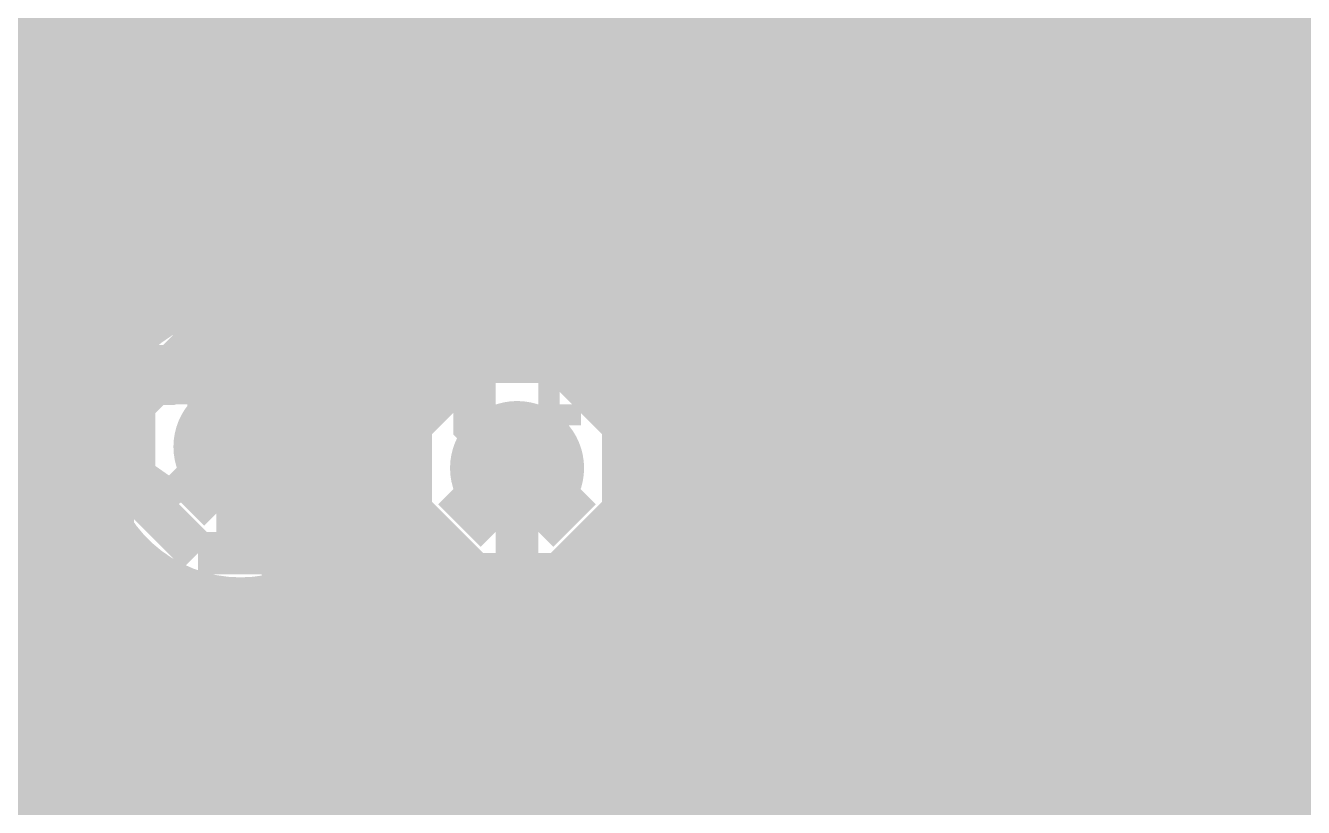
# Model space of a CAD drawing. Extents: x -5 to 157, y -120 to 103.
# Drawn here: x 53.84 to 61.46, y 64.9 to 69.57 of the extents above; entities that cross this region are included whole.
import ezdxf

# ---------------------------------------------------------------- set-up
doc = ezdxf.new("R2010")
doc.units = 0
doc.header["$MEASUREMENT"] = 0
doc.layers.get('0').update_dxf_attribs({"linetype": 'CONTINUOUS'})
for name, color, linetype in [('22-304-2_BOT', 7, 'CONTINUOUS'), ('22-304-2_DRD', 7, 'CONTINUOUS'), ('22-304-2_DRL', 2, 'CONTINUOUS'), ('22-304-2_IN1', 4, 'CONTINUOUS'), ('22-304-2_IN2', 3, 'CONTINUOUS'), ('22-304-2_SMB', 5, 'CONTINUOUS'), ('22-304-2_SMT', 10, 'CONTINUOUS'), ('22-304-2_SPB', 14, 'CONTINUOUS'), ('22-304-2_SPT', 9, 'CONTINUOUS'), ('22-304-2_SSB', 12, 'CONTINUOUS'), ('22-304-2_SST', 11, 'CONTINUOUS'), ('22-304-2_TOP', 13, 'CONTINUOUS'), ('THRUHOLE_TAP', 7, 'CONTINUOUS')]:
    doc.layers.add(name, color=color, linetype=linetype)

# ---------------------------------------------------------------- blocks, each defined once
blk = doc.blocks.new('RECTANGLE_3')
blk.add_solid([(0.4826, 0.4064), (0.4826, -0.4064), (-0.4826, 0.4064), (-0.4826, -0.4064)])
blk = doc.blocks.new('ROUND_39')
at = {"const_width": 0.40005}
blk.add_lwpolyline([(-0.200024, 0, 1), (0.200024, 0, 1)], format="xyb", close=True, dxfattribs=at)
blk = doc.blocks.new('RECTANGLE_11')
blk.add_solid([(0.40005, 0.29972), (0.40005, -0.29972), (-0.40005, 0.29972), (-0.40005, -0.29972)])
blk = doc.blocks.new('ROUND_88')
at = {"const_width": 0.10033}
blk.add_lwpolyline([(-0.050164, 0, 1), (0.050164, 0, 1)], format="xyb", close=True, dxfattribs=at)
blk = doc.blocks.new('ROUND_42')
at = {"const_width": 0.40005}
blk.add_lwpolyline([(-0.200024, 0, 1), (0.200024, 0, 1)], format="xyb", close=True, dxfattribs=at)
blk = doc.blocks.new('RECTANGLE_32')
blk.add_solid([(0.44958, 0.65024), (0.44958, -0.65024), (-0.44958, 0.65024), (-0.44958, -0.65024)])
blk = doc.blocks.new('ROUND_80')
at = {"const_width": 0.10033}
blk.add_lwpolyline([(-0.050164, 0, 1), (0.050164, 0, 1)], format="xyb", close=True, dxfattribs=at)

msp = doc.modelspace()

# ---------------------------------------------------------------- linework, layer by layer
at = {"layer": '22-304-2_BOT'}
for points, const_width in [([(59.69, 67.31), (60.071, 67.691), (60.071, 70.231), (60.4012, 70.5612), (60.96, 70.5612)], 0.254), ([(59.69, 67.31), (60.071, 67.691), (60.071, 70.231), (60.4012, 70.5612), (60.96, 70.5612)], 0.254), ([(56.515, 69.215), (57.404, 69.215), (57.404, 70.16496), (56.515, 70.16496)], 0.254), ([(58.293, 68.4022), (59.1058, 69.215)], 0.635), ([(59.1058, 69.215), (58.293, 68.4022)], 0.635), ([(60.96, 69.1388), (60.96, 68.072)], 0.635), ([(60.96, 68.072), (60.96, 69.1388)], 0.635), ([(56.515, 69.215), (56.4388, 69.1388), (54.61, 69.1388)], 0.254), ([(56.515, 69.215), (56.515, 67.183), (56.769, 66.929)], 0.254), ([(55.6006, 68.5038), (55.6006, 68.2244)], 0.254), ([(55.60822, 68.5038), (55.60822, 68.40728)], 0.254), ([(55.88, 68.40728), (55.60822, 68.40728)], 0.254), ([(55.8038, 68.40728), (55.8038, 67.65036)], 0.254), ([(55.88, 68.40728), (55.88, 67.54876)], 0.254), ([(57.38622, 68.40728), (57.15, 68.40728)], 0.254), ([(57.15, 68.40728), (57.15, 67.75196)], 0.254), ([(57.1754, 68.40728), (57.1754, 67.73926)], 0.254), ([(59.46394, 68.40728), (59.1439, 68.0847)], 0.254), ([(59.46394, 68.40728), (59.1439, 68.0847)], 0.254), ([(59.4614, 68.4022), (59.4614, 61.214)], 0.254), ([(59.9694, 68.40728), (59.46394, 68.40728)], 0.254), ([(59.69, 68.40728), (59.69, 61.214)], 0.254), ([(59.9186, 68.40728), (59.9186, 61.214)], 0.254), ([(59.9694, 68.40728), (59.9694, 68.2244)], 0.254), ([(55.6006, 68.2244), (53.6956, 68.2244)], 0.254), ([(53.7464, 68.2244), (53.7464, 61.45784)], 0.254), ([(53.975, 68.2244), (53.975, 61.48578)], 0.254), ([(54.2036, 68.2244), (54.2036, 61.45784)], 0.254), ([(54.4322, 68.2244), (54.4322, 67.65036)], 0.254), ([(54.6608, 68.2244), (54.6608, 67.84086)], 0.254), ([(54.8894, 68.2244), (54.8894, 67.93484)], 0.254), ([(55.118, 68.2244), (55.118, 67.96278)], 0.254), ([(55.3466, 68.2244), (55.3466, 67.93484)], 0.254), ([(55.5752, 68.2244), (55.5752, 67.84086)], 0.254), ([(55.88, 68.2752), (55.6006, 68.2752)], 0.254), ([(57.39384, 68.2752), (57.15, 68.2752)], 0.254), ([(57.404, 68.21932), (57.404, 67.5767)], 0.254), ([(59.9694, 68.2752), (59.33186, 68.2752)], 0.254), ([(60.06592, 68.2244), (59.9694, 68.2244)], 0.254), ([(59.2328, 68.1736), (59.2328, 61.214)], 0.254), ([(55.88, 68.0466), (53.34, 68.0466)], 0.254), ([(57.45734, 68.0466), (57.15, 68.0466)], 0.254), ([(60.05322, 68.0466), (59.12866, 68.0466)], 0.254), ([(59.0042, 67.83832), (59.0042, 61.214)], 0.254), ([(54.62524, 67.818), (53.34, 67.818)], 0.254), ([(55.88, 67.818), (55.61076, 67.818)], 0.254), ([(57.59704, 67.818), (57.15, 67.818)], 0.254), ([(57.6326, 67.7799), (57.6326, 67.2084)], 0.254), ([(60.08878, 67.818), (58.98642, 67.818)], 0.254), ([(58.7756, 67.63258), (58.7756, 61.214)], 0.254), ([(60.1472, 67.66814), (60.1472, 61.214)], 0.254), ([(54.38394, 67.5894), (53.43906, 67.5894)], 0.254), ([(55.88, 67.5894), (55.85206, 67.5894)], 0.254), ([(57.88914, 67.5894), (57.3913, 67.5894)], 0.254), ([(57.8612, 67.60464), (57.8612, 61.214)], 0.254), ([(58.547, 67.53098), (58.547, 61.214)], 0.254), ([(60.19038, 67.5894), (58.69686, 67.5894)], 0.254), ([(58.0898, 67.51828), (58.0898, 61.214)], 0.254), ([(58.3184, 67.49542), (58.3184, 61.214)], 0.254), ([(54.26202, 67.3608), (53.55844, 67.3608)], 0.254), ([(60.39612, 67.3608), (57.56656, 67.3608)], 0.254), ([(60.3758, 67.37604), (60.3758, 61.214)], 0.254), ([(61.5188, 67.35572), (61.5188, 61.27242)], 0.254), ([(62.08014, 67.3608), (61.52388, 67.3608)], 0.254), ([(60.6044, 67.23634), (60.6044, 61.214)], 0.254), ([(61.2902, 67.22618), (61.2902, 61.214)], 0.254), ([(60.833, 67.17284), (60.833, 61.214)], 0.254), ([(61.0616, 67.1703), (61.0616, 61.214)], 0.254), ([(54.21376, 67.1322), (53.60924, 67.1322)], 0.254), ([(62.27064, 67.1322), (57.65292, 67.1322)], 0.254), ([(54.22392, 66.9036), (53.59908, 66.9036)], 0.254), ([(63.9953, 66.9036), (57.67578, 66.9036)], 0.254), ([(54.29504, 66.675), (53.52796, 66.675)], 0.254), ([(57.6326, 66.6496), (57.6326, 61.214)], 0.254), ([(63.9953, 66.675), (57.64022, 66.675)], 0.254), ([(54.4449, 66.4464), (53.3781, 66.4464)], 0.254), ([(54.4322, 66.46164), (54.4322, 61.36386)], 0.254), ([(55.99938, 66.4464), (55.7911, 66.4464)], 0.254), ([(55.8038, 66.46164), (55.8038, 61.214)], 0.254), ([(56.0324, 66.39814), (56.0324, 61.214)], 0.254), ([(67.945, 66.4464), (57.53608, 66.4464)], 0.254), ([(54.6608, 66.27114), (54.6608, 61.214)], 0.254), ([(55.5752, 66.27114), (55.5752, 61.214)], 0.254), ([(57.404, 66.2813), (57.404, 61.214)], 0.254), ([(54.77002, 66.2178), (53.05298, 66.2178)], 0.254), ([(54.8894, 66.17716), (54.8894, 61.214)], 0.254), ([(55.3466, 66.17716), (55.3466, 61.214)], 0.254), ([(56.20512, 66.2178), (55.46598, 66.2178)], 0.254), ([(56.261, 66.17716), (56.261, 61.214)], 0.254), ([(67.78244, 66.2178), (57.33288, 66.2178)], 0.254), ([(55.118, 66.14922), (55.118, 61.214)], 0.254), ([(57.1754, 66.1162), (57.1754, 61.214)], 0.254), ([(56.4896, 66.0654), (56.4896, 61.214)], 0.254), ([(56.7182, 66.02222), (56.7182, 61.214)], 0.254), ([(56.9468, 66.03746), (56.9468, 61.214)], 0.254), ([(67.69608, 65.9892), (49.04486, 65.9892)], 0.254), ([(67.67322, 65.7606), (43.8277, 65.7606)], 0.254), ([(67.70878, 65.532), (44.0563, 65.532)], 0.254), ([(67.81038, 65.3034), (44.2849, 65.3034)], 0.254), ([(68.01612, 65.0748), (44.5135, 65.0748)], 0.254), ([(73.70064, 64.8462), (44.7421, 64.8462)], 0.254)]:
    msp.add_lwpolyline(points, dxfattribs=dict(at, const_width=const_width))
at = {"layer": '22-304-2_BOT', "const_width": 0.254}
for points in [[(57.38622, 68.4022, 0.4142136), (58.293, 67.49542)], [(57.38622, 68.4022, 0.4142136), (58.293, 67.49542)], [(60.06592, 68.2244, 0.0422331), (60.05303, 68.072)], [(60.06592, 68.2244, 0.0422331), (60.05303, 68.072)], [(58.293, 67.49542, 0.3130833), (59.1439, 68.0847)], [(58.293, 67.49542, 0.3130833), (59.1439, 68.0847)], [(60.05322, 68.072, 0.4142136), (60.96, 67.16522)], [(60.05322, 68.072, 0.4142136), (60.96, 67.16522)], [(60.96, 67.16522, 0.4142136), (61.86678, 68.072)], [(60.96, 67.16522, 0.4142136), (61.86678, 68.072)], [(55.118, 67.96278, 0.4142136), (54.21122, 67.056)], [(55.88, 67.54876, 0.2544814), (55.118, 67.96344)], [(57.67578, 66.929, 0.2922201), (57.15, 67.75196)], [(54.21122, 67.056, 0.4142136), (55.118, 66.14922)], [(56.769, 66.02222, 0.4142136), (57.67578, 66.929)], [(55.118, 66.14922, 0.2746385), (55.91556, 66.62166)], [(55.91556, 66.62166, 0.3162353), (56.769, 66.02222)]]:
    msp.add_lwpolyline(points, format="xyb", dxfattribs=at)
at = {"layer": '22-304-2_DRD', "const_width": 0.254}
for points in [[(58.039, 69.0372), (57.658, 68.6562)], [(58.039, 69.0372), (57.658, 68.6562)], [(58.547, 69.0372), (58.039, 69.0372)], [(58.547, 69.0372), (58.039, 69.0372)], [(58.928, 68.6562), (58.547, 69.0372)], [(58.928, 68.6562), (58.547, 69.0372)], [(58.039, 68.7832), (58.039, 68.6562)], [(58.166, 68.7832), (58.039, 68.7832)], [(58.039, 68.7832), (58.039, 68.6562)], [(58.166, 68.7832), (58.039, 68.7832)], [(58.166, 68.6562), (58.166, 68.7832)], [(58.166, 68.6562), (58.166, 68.7832)], [(58.42, 68.7832), (58.42, 68.6562)], [(58.547, 68.7832), (58.42, 68.7832)], [(58.42, 68.7832), (58.42, 68.6562)], [(58.547, 68.7832), (58.42, 68.7832)], [(58.547, 68.6562), (58.547, 68.7832)], [(58.547, 68.6562), (58.547, 68.7832)], [(60.706, 68.707), (60.325, 68.326)], [(60.706, 68.707), (60.325, 68.326)], [(61.214, 68.707), (60.706, 68.707)], [(61.214, 68.707), (60.706, 68.707)], [(61.595, 68.326), (61.214, 68.707)], [(61.595, 68.326), (61.214, 68.707)], [(57.658, 68.6562), (57.658, 68.1482)], [(57.658, 68.6562), (57.658, 68.1482)], [(58.039, 68.6562), (58.166, 68.6562)], [(58.039, 68.6562), (58.166, 68.6562)], [(58.42, 68.6562), (58.547, 68.6562)], [(58.42, 68.6562), (58.547, 68.6562)], [(58.928, 68.1482), (58.928, 68.6562)], [(58.928, 68.1482), (58.928, 68.6562)], [(60.706, 68.453), (60.706, 68.326)], [(60.833, 68.453), (60.706, 68.453)], [(60.706, 68.453), (60.706, 68.326)], [(60.833, 68.453), (60.706, 68.453)], [(60.833, 68.326), (60.833, 68.453)], [(60.833, 68.326), (60.833, 68.453)], [(61.087, 68.453), (61.087, 68.326)], [(61.214, 68.453), (61.087, 68.453)], [(61.087, 68.453), (61.087, 68.326)], [(61.214, 68.453), (61.087, 68.453)], [(61.214, 68.326), (61.214, 68.453)], [(61.214, 68.326), (61.214, 68.453)], [(60.325, 68.326), (60.325, 67.818)], [(60.325, 68.326), (60.325, 67.818)], [(60.706, 68.326), (60.833, 68.326)], [(60.706, 68.326), (60.833, 68.326)], [(61.087, 68.326), (61.214, 68.326)], [(61.087, 68.326), (61.214, 68.326)], [(58.166, 68.0212), (57.912, 68.2752)], [(58.166, 68.0212), (57.912, 68.2752)], [(58.674, 68.2752), (58.42, 68.0212)], [(58.674, 68.2752), (58.42, 68.0212)], [(57.658, 68.1482), (58.039, 67.7672)], [(57.658, 68.1482), (58.039, 67.7672)], [(58.547, 67.7672), (58.928, 68.1482)], [(58.547, 67.7672), (58.928, 68.1482)], [(58.42, 68.0212), (58.166, 68.0212)], [(58.42, 68.0212), (58.166, 68.0212)], [(59.436, 67.945), (59.055, 67.564)], [(59.436, 67.945), (59.055, 67.564)], [(59.944, 67.945), (59.436, 67.945)], [(59.944, 67.945), (59.436, 67.945)], [(60.325, 67.564), (59.944, 67.945)], [(60.325, 67.564), (59.944, 67.945)], [(60.833, 67.691), (60.579, 67.945)], [(60.833, 67.691), (60.579, 67.945)], [(61.341, 67.945), (61.087, 67.691)], [(61.341, 67.945), (61.087, 67.691)], [(58.039, 67.7672), (58.547, 67.7672)], [(58.039, 67.7672), (58.547, 67.7672)], [(60.325, 67.818), (60.706, 67.437)], [(60.325, 67.818), (60.706, 67.437)], [(61.214, 67.437), (61.595, 67.818)], [(61.214, 67.437), (61.595, 67.818)], [(54.864, 67.691), (54.483, 67.31)], [(55.372, 67.691), (54.864, 67.691)], [(55.753, 67.31), (55.372, 67.691)], [(59.436, 67.691), (59.436, 67.564)], [(59.563, 67.691), (59.436, 67.691)], [(59.436, 67.691), (59.436, 67.564)], [(59.563, 67.691), (59.436, 67.691)], [(59.563, 67.564), (59.563, 67.691)], [(59.563, 67.564), (59.563, 67.691)], [(59.817, 67.691), (59.817, 67.564)], [(59.944, 67.691), (59.817, 67.691)], [(59.817, 67.691), (59.817, 67.564)], [(59.944, 67.691), (59.817, 67.691)], [(59.944, 67.564), (59.944, 67.691)], [(59.944, 67.564), (59.944, 67.691)], [(61.087, 67.691), (60.833, 67.691)], [(61.087, 67.691), (60.833, 67.691)], [(56.515, 67.564), (56.134, 67.183)], [(57.023, 67.564), (56.515, 67.564)], [(57.404, 67.183), (57.023, 67.564)], [(59.055, 67.564), (59.055, 67.056)], [(59.055, 67.564), (59.055, 67.056)], [(59.436, 67.564), (59.563, 67.564)], [(59.436, 67.564), (59.563, 67.564)], [(59.817, 67.564), (59.944, 67.564)], [(59.817, 67.564), (59.944, 67.564)], [(60.325, 67.056), (60.325, 67.564)], [(60.325, 67.056), (60.325, 67.564)], [(54.864, 67.437), (54.864, 67.31)], [(54.991, 67.437), (54.864, 67.437)], [(54.991, 67.31), (54.991, 67.437)], [(55.245, 67.437), (55.245, 67.31)], [(55.372, 67.437), (55.245, 67.437)], [(55.372, 67.31), (55.372, 67.437)], [(60.706, 67.437), (61.214, 67.437)], [(60.706, 67.437), (61.214, 67.437)], [(54.483, 67.31), (54.483, 66.802)], [(54.864, 67.31), (54.991, 67.31)], [(55.245, 67.31), (55.372, 67.31)], [(55.753, 66.802), (55.753, 67.31)], [(56.515, 67.31), (56.515, 67.183)], [(56.642, 67.31), (56.515, 67.31)], [(56.642, 67.183), (56.642, 67.31)], [(56.896, 67.31), (56.896, 67.183)], [(57.023, 67.31), (56.896, 67.31)], [(57.023, 67.183), (57.023, 67.31)], [(56.134, 67.183), (56.134, 66.675)], [(56.515, 67.183), (56.642, 67.183)], [(56.896, 67.183), (57.023, 67.183)], [(57.404, 66.675), (57.404, 67.183)], [(59.563, 66.929), (59.309, 67.183)], [(59.563, 66.929), (59.309, 67.183)], [(60.071, 67.183), (59.817, 66.929)], [(60.071, 67.183), (59.817, 66.929)], [(59.055, 67.056), (59.436, 66.675)], [(59.055, 67.056), (59.436, 66.675)], [(59.944, 66.675), (60.325, 67.056)], [(59.944, 66.675), (60.325, 67.056)], [(54.991, 66.675), (54.737, 66.929)], [(55.499, 66.929), (55.245, 66.675)], [(59.817, 66.929), (59.563, 66.929)], [(59.817, 66.929), (59.563, 66.929)], [(54.483, 66.802), (54.864, 66.421)], [(55.372, 66.421), (55.753, 66.802)], [(56.642, 66.548), (56.388, 66.802)], [(57.15, 66.802), (56.896, 66.548)], [(55.245, 66.675), (54.991, 66.675)], [(56.134, 66.675), (56.515, 66.294)], [(57.023, 66.294), (57.404, 66.675)], [(59.436, 66.675), (59.944, 66.675)], [(59.436, 66.675), (59.944, 66.675)], [(56.896, 66.548), (56.642, 66.548)], [(54.864, 66.421), (55.372, 66.421)], [(56.515, 66.294), (57.023, 66.294)]]:
    msp.add_lwpolyline(points, dxfattribs=at)
at = {"layer": '22-304-2_IN1'}
for points, const_width in [([(58.5724, 77.73416), (58.5724, 65.278)], 0.254), ([(56.9722, 77.5462), (56.9722, 67.63004)], 0.254), ([(56.7436, 77.3176), (56.7436, 67.65798)], 0.254), ([(56.515, 74.422), (56.515, 67.61226)], 0.254), ([(58.801, 74.45248), (58.801, 65.278)], 0.254), ([(56.2864, 74.1934), (56.2864, 67.4751)], 0.254), ([(56.0578, 73.9648), (56.0578, 67.09156)], 0.254), ([(59.0296, 73.94956), (59.0296, 67.61988)], 0.254), ([(61.087, 73.84796), (61.087, 65.278)], 0.254), ([(55.8292, 73.7362), (55.8292, 65.278)], 0.254), ([(59.2582, 73.7108), (59.2582, 67.89674)], 0.254), ([(61.3156, 73.76922), (61.3156, 65.278)], 0.254), ([(61.5442, 73.76922), (61.5442, 65.278)], 0.254), ([(60.8584, 73.6473), (60.8584, 65.278)], 0.254), ([(59.4868, 73.5584), (59.4868, 68.01104)], 0.254), ([(55.6006, 73.5076), (55.6006, 65.278)], 0.254), ([(60.6298, 73.5203), (60.6298, 65.278)], 0.254), ([(59.7154, 73.46696), (59.7154, 68.03898)], 0.254), ([(59.944, 73.4187), (59.944, 67.99326)], 0.254), ([(60.1726, 73.41108), (60.1726, 67.8561)], 0.254), ([(60.4012, 73.4441), (60.4012, 67.47256)], 0.254), ([(55.372, 73.279), (55.372, 65.278)], 0.254), ([(57.2008, 70.68312), (57.2008, 67.51574)], 0.254), ([(58.3438, 70.6501), (58.3438, 65.278)], 0.254), ([(57.4294, 70.48246), (57.4294, 67.23888)], 0.254), ([(58.1152, 70.46976), (58.1152, 65.278)], 0.254), ([(57.658, 70.40118), (57.658, 65.278)], 0.254), ([(57.8866, 70.3961), (57.8866, 65.278)], 0.254), ([(66.58102, 69.6214), (55.372, 69.6214)], 0.254), ([(66.60896, 69.3928), (55.372, 69.3928)], 0.254), ([(66.72072, 69.1642), (55.372, 69.1642)], 0.254), ([(67.00012, 68.9356), (55.372, 68.9356)], 0.254), ([(86.36, 68.707), (55.372, 68.707)], 0.254), ([(55.118, 67.056), (56.4642, 68.4022), (58.293, 68.4022)], 0.635), ([(62.55512, 68.4784), (55.372, 68.4784)], 0.254), ([(62.27572, 68.2498), (55.372, 68.2498)], 0.254), ([(59.5249, 68.0212), (55.372, 68.0212)], 0.254), ([(62.16396, 68.0212), (59.85256, 68.0212)], 0.254), ([(59.14136, 67.7926), (55.372, 67.7926)], 0.254), ([(62.13602, 67.7926), (60.2361, 67.7926)], 0.254), ([(56.40832, 67.564), (55.372, 67.564)], 0.254), ([(59.0042, 67.564), (57.12714, 67.564)], 0.254), ([(62.1792, 67.564), (60.37326, 67.564)], 0.254), ([(56.16194, 67.3354), (55.372, 67.3354)], 0.254), ([(58.96102, 67.3354), (57.37352, 67.3354)], 0.254), ([(62.31636, 67.3354), (60.41898, 67.3354)], 0.254), ([(56.06034, 67.1068), (55.372, 67.1068)], 0.254), ([(58.98896, 67.1068), (57.47766, 67.1068)], 0.254), ([(62.6999, 67.1068), (60.39104, 67.1068)], 0.254), ([(60.4012, 67.1449), (60.4012, 65.278)], 0.254), ([(59.0296, 67.00012), (59.0296, 65.278)], 0.254), ([(56.04002, 66.8782), (55.372, 66.8782)], 0.254), ([(59.10072, 66.8782), (57.49544, 66.8782)], 0.254), ([(64.20104, 66.8782), (60.27674, 66.8782)], 0.254), ([(56.0578, 66.7639), (56.0578, 65.278)], 0.254), ([(59.2582, 66.72072), (59.2582, 65.278)], 0.254), ([(60.1726, 66.76136), (60.1726, 65.278)], 0.254), ([(56.09336, 66.6496), (55.372, 66.6496)], 0.254), ([(57.4294, 66.61912), (57.4294, 65.278)], 0.254), ([(59.38012, 66.6496), (57.4421, 66.6496)], 0.254), ([(59.944, 66.6242), (59.944, 65.278)], 0.254), ([(64.07658, 66.6496), (59.99988, 66.6496)], 0.254), ([(59.4868, 66.60896), (59.4868, 65.278)], 0.254), ([(59.7154, 66.58102), (59.7154, 65.278)], 0.254), ([(56.24576, 66.421), (55.372, 66.421)], 0.254), ([(64.04102, 66.421), (57.29224, 66.421)], 0.254), ([(56.2864, 66.38036), (56.2864, 65.278)], 0.254), ([(57.2008, 66.33972), (57.2008, 65.278)], 0.254), ([(56.515, 66.2432), (56.515, 65.278)], 0.254), ([(64.07658, 66.1924), (55.372, 66.1924)], 0.254), ([(56.7436, 66.20002), (56.7436, 65.278)], 0.254), ([(56.9722, 66.22796), (56.9722, 65.278)], 0.254), ([(64.20104, 65.9638), (55.372, 65.9638)], 0.254), ([(64.52108, 65.7352), (55.372, 65.7352)], 0.254), ([(67.90436, 65.5066), (55.372, 65.5066)], 0.254), ([(61.86932, 65.278), (55.372, 65.278)], 0.254), ([(61.86932, 65.278), (55.372, 65.278)], 0.254)]:
    msp.add_lwpolyline(points, dxfattribs=dict(at, const_width=const_width))
at = {"layer": '22-304-2_IN1', "const_width": 0.254}
for points in [[(59.69, 68.03898, 0.4142136), (58.96102, 67.31)], [(60.41898, 67.31, 0.4142136), (59.69, 68.03898)], [(56.769, 67.65798, 0.4142136), (56.04002, 66.929)], [(57.49798, 66.929, 0.4142136), (56.769, 67.65798)], [(58.96102, 67.31, 0.4142136), (59.69, 66.58102)], [(59.69, 66.58102, 0.4142136), (60.41898, 67.31)], [(56.04002, 66.929, 0.4142136), (56.769, 66.20002)], [(56.769, 66.20002, 0.4142136), (57.49798, 66.929)]]:
    msp.add_lwpolyline(points, format="xyb", dxfattribs=at)
at = {"layer": '22-304-2_IN2', "const_width": 0.254}
for points in [[(56.7182, 102.362), (56.7182, 67.95262)], [(56.4896, 80.98028), (56.4896, 67.91706)], [(56.261, 80.72628), (56.261, 67.82054)], [(56.0324, 80.59166), (56.0324, 67.64274)], [(55.8038, 74.17816), (55.8038, 67.818)], [(55.5752, 73.8378), (55.5752, 67.97548)], [(55.3466, 73.63714), (55.3466, 68.05676)], [(53.7464, 73.61428), (53.7464, 61.57976)], [(53.975, 73.48982), (53.975, 61.60516)], [(55.118, 73.50506), (55.118, 68.08216)], [(59.0042, 73.53808), (59.0042, 69.14134)], [(54.2036, 73.41362), (54.2036, 67.52082)], [(54.8894, 73.42378), (54.8894, 68.05676)], [(61.0616, 73.42886), (61.0616, 69.09308)], [(61.2902, 73.47204), (61.2902, 69.04228)], [(61.5188, 73.47204), (61.5188, 68.93306)], [(54.4322, 73.3806), (54.4322, 67.818)], [(54.6608, 73.38314), (54.6608, 67.97548)], [(59.2328, 73.36282), (59.2328, 68.81368)], [(60.833, 73.28916), (60.833, 69.09054)], [(59.4614, 73.24344), (59.4614, 47.91202)], [(60.6044, 73.19264), (60.6044, 69.03466)], [(59.69, 73.1647), (59.69, 47.83328)], [(59.9186, 73.12406), (59.9186, 47.69866)], [(60.1472, 73.1139), (60.1472, 68.69684)], [(60.3758, 73.13676), (60.3758, 68.91528)], [(58.7756, 70.85076), (58.7756, 69.30644)], [(56.9468, 70.52818), (56.9468, 67.93992)], [(58.547, 70.43166), (58.547, 69.39534)], [(57.1754, 70.2945), (57.1754, 67.87134)], [(58.3184, 70.2437), (58.3184, 69.42836)], [(57.404, 70.1675), (57.404, 68.91528)], [(58.0898, 70.13956), (58.0898, 69.40804)], [(57.6326, 70.104), (57.6326, 69.18706)], [(57.8612, 70.09638), (57.8612, 69.33184)], [(66.28384, 69.6468), (30.47238, 69.6468)], [(58.14822, 69.4182), (30.47238, 69.4182)], [(66.29908, 69.4182), (58.43778, 69.4182)], [(57.63514, 69.1896), (48.68672, 69.1896)], [(66.36766, 69.1896), (58.95086, 69.1896)], [(57.43194, 68.961), (48.93818, 68.961)], [(60.44692, 68.961), (59.15406, 68.961)], [(66.50228, 68.961), (61.47308, 68.961)], [(57.32018, 68.7324), (49.07534, 68.7324)], [(60.17514, 68.7324), (59.26328, 68.7324)], [(57.27192, 68.5038), (49.14392, 68.5038)], [(60.02782, 68.5038), (59.31408, 68.5038)], [(57.27446, 68.2752), (49.15662, 68.2752)], [(59.95416, 68.2752), (59.31154, 68.2752)], [(54.84876, 68.0466), (52.9717, 68.0466)], [(57.33034, 68.0466), (55.3847, 68.0466)], [(59.2328, 67.99072), (59.2328, 47.94504)], [(59.93384, 68.0466), (59.25566, 68.0466)], [(57.404, 67.88912), (57.404, 67.73418)], [(54.42966, 67.818), (53.3908, 67.818)], [(56.25592, 67.818), (55.8038, 67.818)], [(57.44972, 67.818), (57.28208, 67.818)], [(59.96432, 67.818), (59.13628, 67.818)], [(57.6326, 67.61734), (57.6326, 67.48272)], [(59.0042, 67.66306), (59.0042, 47.93234)], [(54.2417, 67.5894), (53.5813, 67.5894)], [(57.66562, 67.5894), (57.55386, 67.5894)], [(60.05322, 67.5894), (58.91784, 67.5894)], [(57.8612, 67.47002), (57.8612, 57.86882)], [(58.7756, 67.49542), (58.7756, 47.87646)], [(58.0898, 67.39636), (58.0898, 47.2821)], [(58.547, 67.40652), (58.547, 47.76978)], [(60.1472, 67.44462), (60.1472, 47.4726)], [(54.13756, 67.3608), (53.68544, 67.3608)], [(60.22086, 67.3608), (57.69864, 67.3608)], [(58.3184, 67.37604), (58.3184, 47.59198)], [(60.3758, 67.22872), (60.3758, 46.98746)], [(61.5188, 67.21094), (61.5188, 61.42228)], [(54.09438, 67.1322), (53.72862, 67.1322)], [(60.54852, 67.1322), (57.77484, 67.1322)], [(60.6044, 67.10934), (60.6044, 29.718)], [(61.2902, 67.09918), (61.2902, 61.20384)], [(62.10046, 67.1322), (61.37148, 67.1322)], [(60.833, 67.05346), (60.833, 29.718)], [(61.0616, 67.05092), (61.0616, 29.718)], [(54.102, 66.9036), (53.71846, 66.9036)], [(62.39764, 66.9036), (57.79516, 66.9036)], [(54.1655, 66.675), (53.6575, 66.675)], [(68.06692, 66.675), (57.76214, 66.675)], [(54.2036, 66.58864), (54.2036, 61.57976)], [(54.2925, 66.4464), (53.5305, 66.4464)], [(67.79514, 66.4464), (57.67324, 66.4464)], [(57.6326, 66.37528), (57.6326, 58.1025)], [(54.4322, 66.29146), (54.4322, 61.49848)], [(55.8038, 66.29146), (55.8038, 55.63362)], [(54.52618, 66.2178), (53.29682, 66.2178)], [(56.02986, 66.2178), (55.70982, 66.2178)], [(56.0324, 66.21526), (56.0324, 57.5437)], [(67.64782, 66.2178), (57.50814, 66.2178)], [(54.6608, 66.13652), (54.6608, 61.341)], [(55.5752, 66.13652), (55.5752, 55.59044)], [(57.404, 66.12128), (57.404, 58.2295)], [(54.8894, 66.05524), (54.8894, 61.04382)], [(55.118, 66.02984), (55.118, 55.2958)], [(55.3466, 66.05524), (55.3466, 55.4863)], [(56.261, 66.03746), (56.261, 57.9628)], [(56.35752, 65.9892), (49.26584, 65.9892)], [(56.4896, 65.94094), (56.4896, 58.1533)], [(57.1754, 65.98666), (57.1754, 58.29046)], [(67.57416, 65.9892), (57.18048, 65.9892)], [(56.7182, 65.90284), (56.7182, 58.25744)], [(56.9468, 65.91808), (56.9468, 58.30062)], [(67.55384, 65.7606), (30.43936, 65.7606)], [(67.58432, 65.532), (30.36316, 65.532)], [(67.67322, 65.3034), (30.23362, 65.3034)], [(67.84086, 65.0748), (30.02788, 65.0748)], [(68.16852, 64.8462), (29.79928, 64.8462)]]:
    msp.add_lwpolyline(points, dxfattribs=at)
for points in [[(58.293, 69.42836, 0.4142136), (57.26684, 68.4022)], [(58.293, 69.42836, 0.4142136), (57.26684, 68.4022)], [(59.31916, 68.4022, 0.4142136), (58.293, 69.42836)], [(59.31916, 68.4022, 0.4142136), (58.293, 69.42836)], [(60.96, 69.09816, 0.4142136), (59.93384, 68.072)], [(60.96, 69.09816, 0.4142136), (59.93384, 68.072)], [(61.96076, 68.3006, 0.3498668), (60.96, 69.09816)], [(61.96076, 68.3006, 0.3498668), (60.96, 69.09816)], [(57.26684, 68.4022, 0.4142136), (58.293, 67.37604)], [(57.26684, 68.4022, 0.4142136), (58.293, 67.37604)], [(58.293, 67.37604, 0.4142136), (59.31916, 68.4022)], [(58.293, 67.37604, 0.4142136), (59.31916, 68.4022)], [(53.73116, 67.056, 0.4142136), (52.705, 68.08216)], [(55.118, 68.08216, 0.4142136), (54.09184, 67.056)], [(55.98922, 67.59702, 0.2593629), (55.118, 68.08154)], [(59.93384, 68.072, 0.4142136), (60.96, 67.04584)], [(59.93384, 68.072, 0.4142136), (60.96, 67.04584)], [(56.769, 67.95516, 0.2190145), (55.9897, 67.59661)], [(57.79516, 66.929, 0.4142136), (56.769, 67.95516)], [(60.96, 67.04584, 0.2763178), (61.86424, 67.58686)], [(60.96, 67.04584, 0.2763178), (61.86424, 67.58686)], [(52.705, 66.02984, 0.4142136), (53.73116, 67.056)], [(54.09184, 67.056, 0.4142136), (55.118, 66.02984)], [(56.769, 65.90284, 0.4142136), (57.79516, 66.929)], [(55.118, 66.02984, 0.2190138), (55.8973, 66.38839)], [(55.89778, 66.38798, 0.2593629), (56.769, 65.90346)], [(53.73116, 63.754, 0.4142136), (52.705, 64.78016)]]:
    msp.add_lwpolyline(points, format="xyb", dxfattribs=at)
at = {"layer": '22-304-2_SSB', "const_width": 0.1524}
for points in [[(59.69, 68.58), (55.88, 68.58), (55.88, 71.755), (59.69, 71.755), (59.69, 68.58)], [(55.4355, 71.3105), (55.4355, 68.3895), (53.7972, 68.3895), (53.7972, 71.3105), (55.4355, 71.3105)], [(61.7855, 71.3105), (61.7855, 68.3895), (60.1472, 68.3895), (60.1472, 71.3105), (61.7855, 71.3105)], [(57.47766, 68.1228), (57.47766, 67.64782), (58.15584, 68.1228), (58.32348, 68.1228), (58.49366, 68.06438), (58.49366, 67.70878), (58.32348, 67.64782)], [(61.01842, 67.84594), (61.01842, 67.49034), (61.18606, 67.43192), (61.35624, 67.43192), (61.52642, 67.49034), (61.52642, 67.84594), (61.35624, 67.90436), (61.18606, 67.90436), (60.51042, 67.66814)], [(54.03342, 67.55892), (54.20106, 67.43954), (54.37124, 67.38112), (54.70906, 67.38112), (54.87924, 67.43954), (55.04942, 67.55892), (55.04942, 67.67576), (54.87924, 67.79514), (54.70906, 67.85356), (54.37124, 67.85356), (54.20106, 67.79514), (54.03342, 67.67576), (54.03342, 67.55892)], [(57.47766, 67.2846), (57.47766, 67.04838)], [(57.47766, 67.16522), (58.49366, 67.16522), (58.32348, 67.04838)], [(54.20106, 66.54292), (54.03342, 66.65976), (54.03342, 66.89852), (54.20106, 67.01536), (54.37124, 67.01536), (54.70906, 66.77914), (55.04942, 67.01536), (55.04942, 66.54292)], [(60.67806, 67.06616), (60.51042, 67.00774), (60.51042, 66.65214), (60.67806, 66.59372), (61.35624, 66.59372), (61.52642, 66.65214), (61.52642, 67.00774), (61.35624, 67.06616)], [(58.49366, 66.56578), (57.64784, 66.56578), (57.47766, 66.50482), (57.47766, 66.14922), (57.64784, 66.0908), (58.49366, 66.0908)], [(54.54142, 65.99936), (54.03342, 66.17716)], [(54.54142, 65.70472), (54.54142, 66.06032), (54.70906, 66.17716), (54.87924, 66.17716), (55.04942, 66.06032), (55.04942, 65.70472), (54.03342, 65.70472)]]:
    msp.add_lwpolyline(points, dxfattribs=at)
at = {"layer": '22-304-2_SST'}
for points, const_width in [([(57.9374, 69.60616), (57.9374, 70.08114), (58.61558, 69.60616), (58.78576, 69.60616), (58.9534, 69.66712), (58.9534, 70.02272), (58.78576, 70.08114)], 0.1524), ([(57.9374, 69.12356), (58.9534, 68.76796), (58.9534, 69.24294)], 0.1524), ([(57.5945, 68.1355), (57.5945, 65.2145), (59.2328, 65.2145), (59.2328, 68.1355), (57.5945, 68.1355)], 0.1524), ([(54.3814, 63.754), (54.3814, 67.564), (57.404, 67.564), (57.404, 63.2206), (54.9148, 63.2206), (54.3814, 63.754)], 0.20066), ([(60.2234, 66.85534), (60.2234, 66.49974), (60.39358, 66.38036), (60.56376, 66.38036), (60.7314, 66.49974), (60.7314, 66.85534), (59.7154, 66.85534)], 0.1524), ([(60.2234, 66.55816), (59.7154, 66.38036)], 0.1524), ([(59.7154, 65.54216), (59.7154, 66.01714), (60.39358, 65.54216), (60.56376, 65.54216), (60.7314, 65.60312), (60.7314, 65.95872), (60.56376, 66.01714)], 0.1524), ([(60.2234, 64.76492), (60.2234, 65.12052), (60.39358, 65.17894), (60.56376, 65.17894), (60.7314, 65.12052), (60.7314, 64.76492), (60.56376, 64.70396), (60.39358, 64.70396), (59.7154, 64.94272)], 0.1524)]:
    msp.add_lwpolyline(points, dxfattribs=dict(at, const_width=const_width))
at = {"layer": '22-304-2_TOP'}
for points, const_width in [([(55.245, 68.5546), (54.6354, 68.5546), (53.213, 69.977), (48.133, 69.977), (43.942, 69.977), (43.18, 69.215), (43.18, 68.5546)], 0.635), ([(62.23, 69.215), (58.69686, 69.215)], 0.254), ([(58.7756, 69.215), (58.7756, 69.16928)], 0.254), ([(59.0042, 69.215), (59.0042, 68.96608)], 0.254), ([(59.2328, 69.215), (59.2328, 68.3006)], 0.254), ([(59.4614, 69.215), (59.4614, 64.4906)], 0.254), ([(59.69, 69.215), (59.69, 64.4906)], 0.254), ([(59.9186, 69.215), (59.9186, 64.4906)], 0.254), ([(60.1472, 69.215), (60.1472, 68.47586)], 0.254), ([(60.3758, 69.215), (60.3758, 68.76542)], 0.254), ([(60.6044, 69.215), (60.6044, 68.90766)], 0.254), ([(60.833, 69.215), (60.833, 68.97116)], 0.254), ([(61.0616, 69.215), (61.0616, 68.9737)], 0.254), ([(61.2902, 69.215), (61.2902, 68.91782)], 0.254), ([(61.5188, 69.215), (61.5188, 68.78574)], 0.254), ([(62.23, 69.1896), (58.74512, 69.1896)], 0.254), ([(60.77712, 68.961), (59.00674, 68.961)], 0.254), ([(62.23, 68.961), (61.14288, 68.961)], 0.254), ([(55.245, 68.5546), (55.118, 68.4276), (55.118, 67.056)], 0.635), ([(60.3377, 68.7324), (59.13882, 68.7324)], 0.254), ([(62.23, 68.7324), (61.5823, 68.7324)], 0.254), ([(56.769, 66.929), (56.515, 67.183), (56.515, 68.5546)], 0.254), ([(60.16244, 68.5038), (59.1947, 68.5038)], 0.254), ([(53.66258, 68.35902), (54.04358, 67.97802)], 0.254), ([(59.4106, 68.3006), (59.1947, 68.3006)], 0.254), ([(59.4106, 68.3006), (59.4106, 66.8782)], 0.254), ([(53.7464, 68.2752), (53.66258, 68.2752)], 0.254), ([(53.7464, 68.2752), (53.7464, 63.66002)], 0.254), ([(60.07608, 68.2752), (59.4106, 68.2752)], 0.254), ([(53.975, 68.0466), (53.66258, 68.0466)], 0.254), ([(53.975, 68.0466), (53.975, 63.88862)], 0.254), ([(60.05322, 68.0466), (59.4106, 68.0466)], 0.254), ([(54.2036, 67.85102), (54.2036, 64.11722)], 0.254), ([(54.26202, 67.818), (53.66258, 67.818)], 0.254), ([(54.28742, 67.8053), (54.28742, 67.42176)], 0.254), ([(60.08878, 67.818), (59.4106, 67.818)], 0.254), ([(60.1472, 67.66814), (60.1472, 64.4906)], 0.254), ([(54.28742, 67.5894), (53.66258, 67.5894)], 0.254), ([(60.19038, 67.5894), (59.4106, 67.5894)], 0.254), ([(52.705, 62.2554), (53.2384, 62.2554), (58.3692, 67.3862), (58.42, 67.3862)], 0.254), ([(54.26202, 67.3608), (53.55844, 67.3608)], 0.254), ([(60.39612, 67.3608), (59.4106, 67.3608)], 0.254), ([(60.3758, 67.37604), (60.3758, 64.4906)], 0.254), ([(61.5188, 67.35572), (61.5188, 64.4906)], 0.254), ([(62.08014, 67.3608), (61.52388, 67.3608)], 0.254), ([(60.6044, 67.23634), (60.6044, 64.4906)], 0.254), ([(61.2902, 67.22618), (61.2902, 64.4906)], 0.254), ([(60.833, 67.17284), (60.833, 64.4906)], 0.254), ([(61.0616, 67.1703), (61.0616, 64.4906)], 0.254), ([(54.21376, 67.1322), (53.60924, 67.1322)], 0.254), ([(62.27064, 67.1322), (59.4106, 67.1322)], 0.254), ([(54.22392, 66.9036), (53.59908, 66.9036)], 0.254), ([(67.40144, 66.9036), (59.4106, 66.9036)], 0.254), ([(59.4106, 66.8782), (59.4106, 66.4718)], 0.254), ([(54.29504, 66.675), (53.52796, 66.675)], 0.254), ([(67.17284, 66.675), (59.4106, 66.675)], 0.254), ([(59.4106, 66.4718), (59.4106, 65.0494)], 0.254), ([(54.4449, 66.4464), (53.3781, 66.4464)], 0.254), ([(54.4322, 66.46164), (54.4322, 64.34582)], 0.254), ([(55.99938, 66.4464), (55.7911, 66.4464)], 0.254), ([(55.8038, 66.46164), (55.8038, 65.71742)], 0.254), ([(56.0324, 66.39814), (56.0324, 65.94602)], 0.254), ([(66.94424, 66.4464), (59.4106, 66.4464)], 0.254), ([(54.6608, 66.27114), (54.6608, 64.57442)], 0.254), ([(55.5752, 66.27114), (55.5752, 65.48882)], 0.254), ([(54.77002, 66.2178), (53.05298, 66.2178)], 0.254), ([(56.261, 66.17716), (53.57114, 63.4873)], 0.254), ([(54.8894, 66.17716), (54.8894, 64.80302)], 0.254), ([(55.3466, 66.17716), (55.3466, 65.26022)], 0.254), ([(56.20512, 66.2178), (55.46598, 66.2178)], 0.254), ([(66.71564, 66.2178), (59.4106, 66.2178)], 0.254), ([(55.118, 66.14922), (55.118, 65.03162)], 0.254), ([(56.07304, 65.9892), (50.28692, 65.9892)], 0.254), ([(58.42, 65.9638), (58.42, 64.50076)], 0.254), ([(66.48704, 65.9892), (59.4106, 65.9892)], 0.254), ([(55.84444, 65.7606), (50.28692, 65.7606)], 0.254), ([(66.25844, 65.7606), (59.4106, 65.7606)], 0.254), ([(55.61584, 65.532), (50.28692, 65.532)], 0.254), ([(66.02984, 65.532), (59.4106, 65.532)], 0.254), ([(55.38724, 65.3034), (50.28692, 65.3034)], 0.254), ([(65.80124, 65.3034), (59.4106, 65.3034)], 0.254), ([(55.15864, 65.0748), (50.28692, 65.0748)], 0.254), ([(59.17692, 65.0494), (59.17692, 64.20612)], 0.254), ([(59.4106, 65.0494), (59.17692, 65.0494)], 0.254), ([(59.2328, 65.0494), (59.2328, 64.2112)], 0.254), ([(65.57518, 65.0748), (59.4106, 65.0748)], 0.254), ([(54.93004, 64.8462), (50.28692, 64.8462)], 0.254), ([(65.43802, 64.8462), (59.17692, 64.8462)], 0.254)]:
    msp.add_lwpolyline(points, dxfattribs=dict(at, const_width=const_width))
at = {"layer": '22-304-2_TOP', "const_width": 0.254}
for points in [[(59.19978, 68.4022, 0.2847559), (58.69686, 69.215)], [(59.19978, 68.4022, 0.2847559), (58.69686, 69.215)], [(60.96, 68.97878, 0.4142136), (60.05322, 68.072)], [(60.96, 68.97878, 0.4142136), (60.05322, 68.072)], [(61.86678, 68.072, 0.4142136), (60.96, 68.97878)], [(61.86678, 68.072, 0.4142136), (60.96, 68.97878)], [(59.1947, 68.3006, 0.0280581), (59.2004, 68.4022)], [(59.1947, 68.3006, 0.0280581), (59.2004, 68.4022)], [(60.05322, 68.072, 0.4142136), (60.96, 67.16522)], [(60.05322, 68.072, 0.4142136), (60.96, 67.16522)], [(60.96, 67.16522, 0.4142136), (61.86678, 68.072)], [(60.96, 67.16522, 0.4142136), (61.86678, 68.072)], [(54.0512, 67.9704, 0.0878821), (54.28741, 67.80528)], [(54.0512, 67.9704, 0.0878821), (54.28741, 67.80528)], [(54.28742, 67.42176, 0.1040769), (54.21045, 67.056)], [(54.21122, 67.056, 0.4142136), (55.118, 66.14922)], [(55.118, 66.14922, 0.2746385), (55.91556, 66.62166)], [(55.91556, 66.62166, 0.1590514), (56.26116, 66.17739)]]:
    msp.add_lwpolyline(points, format="xyb", dxfattribs=at)

# ---------------------------------------------------------------- block references
at = {"layer": '22-304-2_BOT'}
for name, p in [('RECTANGLE_3', (54.61, 69.1388)), ('RECTANGLE_11', (56.515, 69.215)), ('RECTANGLE_11', (59.1058, 69.215)), ('RECTANGLE_3', (60.96, 69.1388)), ('ROUND_39', (58.293, 68.4022)), ('ROUND_39', (60.96, 68.072)), ('ROUND_39', (59.69, 67.31)), ('ROUND_39', (55.118, 67.056)), ('ROUND_39', (56.769, 66.929))]:
    msp.add_blockref(name, p, dxfattribs=at)
at = {"layer": '22-304-2_DRL'}
for p in [(58.293, 68.4022), (60.96, 68.072), (59.69, 67.31), (55.118, 67.056), (56.769, 66.929)]:
    msp.add_blockref('ROUND_88', p, dxfattribs=at)
at = {"layer": '22-304-2_IN1'}
for name, p in [('ROUND_42', (58.293, 68.4022)), ('ROUND_42', (60.96, 68.072)), ('ROUND_42', (59.69, 67.31)), ('ROUND_39', (55.118, 67.056)), ('ROUND_42', (56.769, 66.929))]:
    msp.add_blockref(name, p, dxfattribs=at)
at = {"layer": '22-304-2_IN2'}
for name, p in [('ROUND_42', (58.293, 68.4022)), ('ROUND_42', (60.96, 68.072)), ('ROUND_42', (59.69, 67.31)), ('ROUND_39', (55.118, 67.056)), ('ROUND_42', (56.769, 66.929))]:
    msp.add_blockref(name, p, dxfattribs=at)
at = {"layer": '22-304-2_SMB'}
for name, p in [('RECTANGLE_3', (54.61, 69.1388)), ('RECTANGLE_11', (56.515, 69.215)), ('RECTANGLE_11', (59.1058, 69.215)), ('RECTANGLE_3', (60.96, 69.1388))]:
    msp.add_blockref(name, p, dxfattribs=at)
at = {"layer": '22-304-2_SMT'}
for name, p in [('RECTANGLE_32', (55.245, 68.5546)), ('RECTANGLE_32', (56.515, 68.5546)), ('RECTANGLE_3', (58.42, 67.3862)), ('RECTANGLE_3', (58.42, 65.9638))]:
    msp.add_blockref(name, p, dxfattribs=at)
at = {"layer": '22-304-2_SPB'}
for name, p in [('RECTANGLE_3', (54.61, 69.1388)), ('RECTANGLE_11', (56.515, 69.215)), ('RECTANGLE_11', (59.1058, 69.215)), ('RECTANGLE_3', (60.96, 69.1388))]:
    msp.add_blockref(name, p, dxfattribs=at)
at = {"layer": '22-304-2_SPT'}
for name, p in [('RECTANGLE_32', (55.245, 68.5546)), ('RECTANGLE_32', (56.515, 68.5546)), ('RECTANGLE_3', (58.42, 67.3862)), ('RECTANGLE_3', (58.42, 65.9638))]:
    msp.add_blockref(name, p, dxfattribs=at)
at = {"layer": '22-304-2_TOP'}
for name, p in [('RECTANGLE_32', (55.245, 68.5546)), ('RECTANGLE_32', (56.515, 68.5546)), ('ROUND_39', (58.293, 68.4022)), ('ROUND_39', (60.96, 68.072)), ('RECTANGLE_3', (58.42, 67.3862)), ('ROUND_39', (59.69, 67.31)), ('ROUND_39', (55.118, 67.056)), ('ROUND_39', (56.769, 66.929)), ('RECTANGLE_3', (58.42, 65.9638))]:
    msp.add_blockref(name, p, dxfattribs=at)
at = {"layer": 'THRUHOLE_TAP'}
for p in [(58.293, 68.4022), (60.96, 68.072), (59.69, 67.31), (55.118, 67.056), (56.769, 66.929)]:
    msp.add_blockref('ROUND_80', p, dxfattribs=at)

doc.saveas('drawing.dxf')
